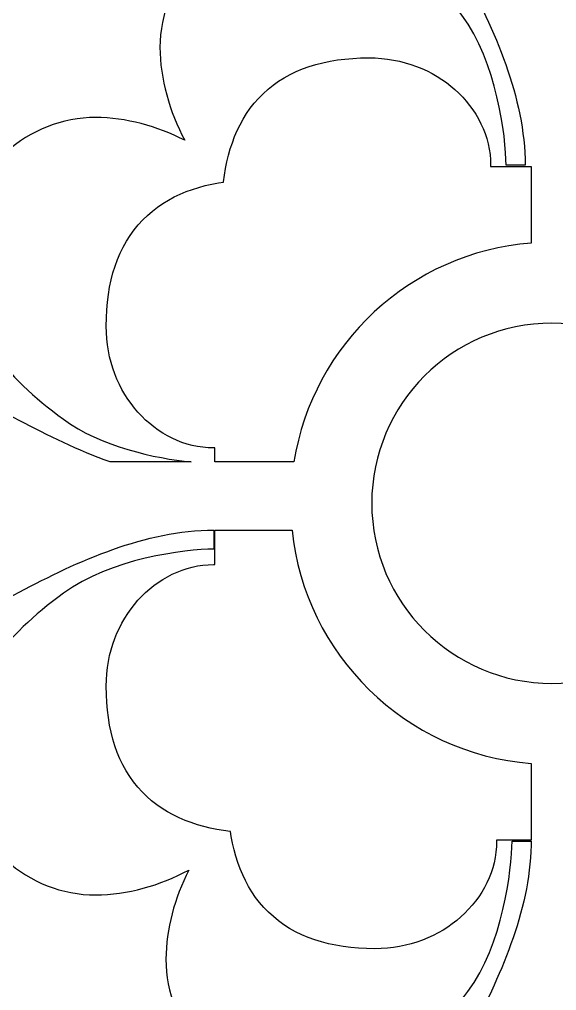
# Model space of a CAD drawing. Header units: centimetres. Extents: x 21.2 to 27, y -9 to 9.
# Drawn here: x 24.761 to 25.417, y 5.603 to 6.79 of the extents above; entities that cross this region are included whole.
import ezdxf

# ---------------------------------------------------------------- set-up
doc = ezdxf.new("R2010")
doc.units = ezdxf.units.CM
doc.header["$MEASUREMENT"] = 0
doc.layers.add('layer 1', color=7, linetype='Continuous')

msp = doc.modelspace()

# ---------------------------------------------------------------- linework, layer by layer
at = {"layer": 'layer 1', "color": 250}
for points, knots in [([(21.19047, -9.00019), (21.19047, -9.00019), (21.19047, -7.7491), (21.19047, -7.7491), (21.19047, -7.7491), (21.19047, -7.7491), (21.19047, -7.63661), (21.19047, -7.63661), (21.19047, -7.63661), (21.19047, -7.63661), (21.19047, -7.23319), (21.19047, -7.23319), (21.19047, -7.23319), (21.19047, -7.23319), (21.19047, -7.03897), (21.19047, -7.03897), (21.19047, -7.03897), (21.19047, -7.03897), (21.19047, -5.26695), (21.19047, -5.26695), (21.19047, -5.26695), (21.19047, -5.26695), (21.19047, -5.15446), (21.19047, -5.15446), (21.19047, -5.15446), (21.19047, -5.15446), (21.19047, -4.75104), (21.19047, -4.75104), (21.19047, -4.75104), (21.19047, -4.75104), (21.19047, -4.55682), (21.19047, -4.55682), (21.19047, -4.55682), (21.19047, -4.55682), (21.19047, -2.7848), (21.19047, -2.7848), (21.19047, -2.7848), (21.19047, -2.7848), (21.19047, -2.67231), (21.19047, -2.67231), (21.19047, -2.67231), (21.19047, -2.67231), (21.19047, -2.26889), (21.19047, -2.26889), (21.19047, -2.26889), (21.19047, -2.26889), (21.19047, -2.07467), (21.19047, -2.07467), (21.19047, -2.07467), (21.19047, -2.07467), (21.19047, -0.30265), (21.19047, -0.30265), (21.19047, -0.30265), (21.19047, -0.30265), (21.19047, -0.19016), (21.19047, -0.19016), (21.19047, -0.19016), (21.19047, -0.19016), (21.19047, 0.21326), (21.19047, 0.21326), (21.19047, 0.21326), (21.19047, 0.21326), (21.19047, 0.40748), (21.19047, 0.40748), (21.19047, 0.40748), (21.19047, 0.40748), (21.19047, 2.1795), (21.19047, 2.1795), (21.19047, 2.1795), (21.19047, 2.1795), (21.19047, 2.29199), (21.19047, 2.29199), (21.19047, 2.29199), (21.19047, 2.29199), (21.19047, 2.69541), (21.19047, 2.69541), (21.19047, 2.69541), (21.19047, 2.69541), (21.19047, 2.88963), (21.19047, 2.88963), (21.19047, 2.88963), (21.19047, 2.88963), (21.19047, 4.66165), (21.19047, 4.66165), (21.19047, 4.66165), (21.19047, 4.66165), (21.19047, 4.77414), (21.19047, 4.77414), (21.19047, 4.77414), (21.19047, 4.77414), (21.19047, 5.17756), (21.19047, 5.17756), (21.19047, 5.17756), (21.19047, 5.17756), (21.19047, 5.37178), (21.19047, 5.37178), (21.19047, 5.37178), (21.19047, 5.37178), (21.19047, 7.1438), (21.19047, 7.1438), (21.19047, 7.1438), (21.19047, 7.1438), (21.19047, 7.25629), (21.19047, 7.25629), (21.19047, 7.25629), (21.19047, 7.25629), (21.19047, 7.65971), (21.19047, 7.65971), (21.19047, 7.65971), (21.19047, 7.65971), (21.19047, 7.85393), (21.19047, 7.85393), (21.19047, 7.85393), (21.19047, 7.85393), (21.19047, 9.00077), (21.19047, 9.00077), (21.19047, 9.00077), (21.19047, 9.00077), (22.06369, 9.00077), (22.06369, 9.00077), (22.06369, 9.00077), (22.06369, 9.00077), (22.26069, 9.00077), (22.26069, 9.00077), (22.26069, 9.00077), (22.26069, 9.00077), (22.75317, 9.00077), (22.75317, 9.00077), (22.75317, 9.00077), (22.75317, 9.00077), (22.83643, 9.00077), (22.83643, 9.00077), (22.83643, 9.00077), (22.83643, 9.00077), (23.30109, 9.00077), (23.30109, 9.00077), (23.30109, 9.00077), (23.30109, 9.00077), (23.4937, 9.00077), (23.4937, 9.00077), (23.4937, 9.00077), (23.4937, 9.00077), (24.69645, 9.00077), (24.69645, 9.00077), (24.69645, 9.00077), (24.69645, 9.00077), (24.89344, 9.00077), (24.89344, 9.00077), (24.89344, 9.00077), (24.89344, 9.00077), (25.38592, 9.00077), (25.38592, 9.00077), (25.38592, 9.00077), (25.38592, 9.00077), (25.46919, 9.00077), (25.46919, 9.00077), (25.46919, 9.00077), (25.46919, 9.00077), (25.93384, 9.00077), (25.93384, 9.00077), (25.93384, 9.00077), (25.93384, 9.00077), (26.12645, 9.00077), (26.12645, 9.00077), (26.12645, 9.00077), (26.12645, 9.00077), (26.99977, 9.00077), (26.99977, 9.00077), (26.99977, 9.00077), (26.99977, 9.00077), (26.99977, 7.78696), (26.99977, 7.78696), (26.99977, 7.78696), (26.99977, 7.78696), (26.99977, 7.67444), (26.99977, 7.67444), (26.99977, 7.67444), (26.99977, 7.67444), (26.99977, 7.27121), (26.99977, 7.27121), (26.99977, 7.27121), (26.99977, 7.27121), (26.99977, 7.0909), (26.99977, 7.0909), (26.99977, 7.0909), (26.99977, 7.0909), (26.99977, 5.25821), (26.99977, 5.25821), (26.99977, 5.25821), (26.99977, 5.25821), (26.99977, 5.1457), (26.99977, 5.1457), (26.99977, 5.1457), (26.99977, 5.1457), (26.99977, 4.74247), (26.99977, 4.74247), (26.99977, 4.74247), (26.99977, 4.74247), (26.99977, 4.56216), (26.99977, 4.56216), (26.99977, 4.56216), (26.99977, 4.56216), (26.99977, 2.79003), (26.99977, 2.79003), (26.99977, 2.79003), (26.99977, 2.79003), (26.99977, 2.67751), (26.99977, 2.67751), (26.99977, 2.67751), (26.99977, 2.67751), (26.99977, 2.27429), (26.99977, 2.27429), (26.99977, 2.27429), (26.99977, 2.27429), (26.99977, 2.09398), (26.99977, 2.09398), (26.99977, 2.09398), (26.99977, 2.09398), (26.99977, 0.32184), (26.99977, 0.32184), (26.99977, 0.32184), (26.99977, 0.32184), (26.99977, 0.20933), (26.99977, 0.20933), (26.99977, 0.20933), (26.99977, 0.20933), (26.99977, -0.1939), (26.99977, -0.1939), (26.99977, -0.1939), (26.99977, -0.1939), (26.99977, -0.37421), (26.99977, -0.37421), (26.99977, -0.37421), (26.99977, -0.37421), (26.99977, -2.14634), (26.99977, -2.14634), (26.99977, -2.14634), (26.99977, -2.14634), (26.99977, -2.25886), (26.99977, -2.25886), (26.99977, -2.25886), (26.99977, -2.25886), (26.99977, -2.66208), (26.99977, -2.66208), (26.99977, -2.66208), (26.99977, -2.66208), (26.99977, -2.84239), (26.99977, -2.84239), (26.99977, -2.84239), (26.99977, -2.84239), (26.99977, -4.61452), (26.99977, -4.61452), (26.99977, -4.61452), (26.99977, -4.61452), (26.99977, -4.72704), (26.99977, -4.72704), (26.99977, -4.72704), (26.99977, -4.72704), (26.99977, -5.13027), (26.99977, -5.13027), (26.99977, -5.13027), (26.99977, -5.13027), (26.99977, -5.31058), (26.99977, -5.31058), (26.99977, -5.31058), (26.99977, -5.31058), (26.99977, -7.08271), (26.99977, -7.08271), (26.99977, -7.08271), (26.99977, -7.08271), (26.99977, -7.19522), (26.99977, -7.19522), (26.99977, -7.19522), (26.99977, -7.19522), (26.99977, -7.59845), (26.99977, -7.59845), (26.99977, -7.59845), (26.99977, -7.59845), (26.99977, -7.77876), (26.99977, -7.77876), (26.99977, -7.77876), (26.99977, -7.77876), (26.99977, -9.00019), (26.99977, -9.00019), (26.99977, -9.00019), (26.99977, -9.00019), (26.12655, -9.00019), (26.12655, -9.00019), (26.12655, -9.00019), (26.12655, -9.00019), (25.92852, -9.00019), (25.92852, -9.00019), (25.92852, -9.00019), (25.92852, -9.00019), (25.46919, -9.00019), (25.46919, -9.00019), (25.46919, -9.00019), (25.46919, -9.00019), (25.38592, -9.00019), (25.38592, -9.00019), (25.38592, -9.00019), (25.38592, -9.00019), (24.89003, -9.00019), (24.89003, -9.00019), (24.89003, -9.00019), (24.89003, -9.00019), (24.69651, -9.00019), (24.69651, -9.00019), (24.69651, -9.00019), (24.69651, -9.00019), (23.4938, -9.00019), (23.4938, -9.00019), (23.4938, -9.00019), (23.4938, -9.00019), (23.29577, -9.00019), (23.29577, -9.00019), (23.29577, -9.00019), (23.29577, -9.00019), (22.83643, -9.00019), (22.83643, -9.00019), (22.83643, -9.00019), (22.83643, -9.00019), (22.75317, -9.00019), (22.75317, -9.00019), (22.75317, -9.00019), (22.75317, -9.00019), (22.25728, -9.00019), (22.25728, -9.00019), (22.25728, -9.00019), (22.25728, -9.00019), (22.06376, -9.00019), (22.06376, -9.00019), (22.06376, -9.00019), (22.06376, -9.00019), (21.19047, -9.00019), (21.19047, -9.00019)], [0, 0, 0, 0, 0.0117647, 0.0117647, 0.0117647, 0.0117647, 0.0235294, 0.0235294, 0.0235294, 0.0235294, 0.0352941, 0.0352941, 0.0352941, 0.0352941, 0.0470588, 0.0470588, 0.0470588, 0.0470588, 0.0588235, 0.0588235, 0.0588235, 0.0588235, 0.0705882, 0.0705882, 0.0705882, 0.0705882, 0.0823529, 0.0823529, 0.0823529, 0.0823529, 0.0941176, 0.0941176, 0.0941176, 0.0941176, 0.1058824, 0.1058824, 0.1058824, 0.1058824, 0.1176471, 0.1176471, 0.1176471, 0.1176471, 0.1294118, 0.1294118, 0.1294118, 0.1294118, 0.1411765, 0.1411765, 0.1411765, 0.1411765, 0.1529412, 0.1529412, 0.1529412, 0.1529412, 0.1647059, 0.1647059, 0.1647059, 0.1647059, 0.1764706, 0.1764706, 0.1764706, 0.1764706, 0.1882353, 0.1882353, 0.1882353, 0.1882353, 0.2, 0.2, 0.2, 0.2, 0.2117647, 0.2117647, 0.2117647, 0.2117647, 0.2235294, 0.2235294, 0.2235294, 0.2235294, 0.2352941, 0.2352941, 0.2352941, 0.2352941, 0.2470588, 0.2470588, 0.2470588, 0.2470588, 0.2588235, 0.2588235, 0.2588235, 0.2588235, 0.2705882, 0.2705882, 0.2705882, 0.2705882, 0.2823529, 0.2823529, 0.2823529, 0.2823529, 0.2941176, 0.2941176, 0.2941176, 0.2941176, 0.3058824, 0.3058824, 0.3058824, 0.3058824, 0.3176471, 0.3176471, 0.3176471, 0.3176471, 0.3294118, 0.3294118, 0.3294118, 0.3294118, 0.3411765, 0.3411765, 0.3411765, 0.3411765, 0.3529412, 0.3529412, 0.3529412, 0.3529412, 0.3647059, 0.3647059, 0.3647059, 0.3647059, 0.3764706, 0.3764706, 0.3764706, 0.3764706, 0.3882353, 0.3882353, 0.3882353, 0.3882353, 0.4, 0.4, 0.4, 0.4, 0.4117647, 0.4117647, 0.4117647, 0.4117647, 0.4235294, 0.4235294, 0.4235294, 0.4235294, 0.4352941, 0.4352941, 0.4352941, 0.4352941, 0.4470588, 0.4470588, 0.4470588, 0.4470588, 0.4588235, 0.4588235, 0.4588235, 0.4588235, 0.4705882, 0.4705882, 0.4705882, 0.4705882, 0.4823529, 0.4823529, 0.4823529, 0.4823529, 0.4941176, 0.4941176, 0.4941176, 0.4941176, 0.5058824, 0.5058824, 0.5058824, 0.5058824, 0.5176471, 0.5176471, 0.5176471, 0.5176471, 0.5294118, 0.5294118, 0.5294118, 0.5294118, 0.5411765, 0.5411765, 0.5411765, 0.5411765, 0.5529412, 0.5529412, 0.5529412, 0.5529412, 0.5647059, 0.5647059, 0.5647059, 0.5647059, 0.5764706, 0.5764706, 0.5764706, 0.5764706, 0.5882353, 0.5882353, 0.5882353, 0.5882353, 0.6, 0.6, 0.6, 0.6, 0.6117647, 0.6117647, 0.6117647, 0.6117647, 0.6235294, 0.6235294, 0.6235294, 0.6235294, 0.6352941, 0.6352941, 0.6352941, 0.6352941, 0.6470588, 0.6470588, 0.6470588, 0.6470588, 0.6588235, 0.6588235, 0.6588235, 0.6588235, 0.6705882, 0.6705882, 0.6705882, 0.6705882, 0.6823529, 0.6823529, 0.6823529, 0.6823529, 0.6941176, 0.6941176, 0.6941176, 0.6941176, 0.7058824, 0.7058824, 0.7058824, 0.7058824, 0.7176471, 0.7176471, 0.7176471, 0.7176471, 0.7294118, 0.7294118, 0.7294118, 0.7294118, 0.7411765, 0.7411765, 0.7411765, 0.7411765, 0.7529412, 0.7529412, 0.7529412, 0.7529412, 0.7647059, 0.7647059, 0.7647059, 0.7647059, 0.7764706, 0.7764706, 0.7764706, 0.7764706, 0.7882353, 0.7882353, 0.7882353, 0.7882353, 0.8, 0.8, 0.8, 0.8, 0.8117647, 0.8117647, 0.8117647, 0.8117647, 0.8235294, 0.8235294, 0.8235294, 0.8235294, 0.8352941, 0.8352941, 0.8352941, 0.8352941, 0.8470588, 0.8470588, 0.8470588, 0.8470588, 0.8588235, 0.8588235, 0.8588235, 0.8588235, 0.8705882, 0.8705882, 0.8705882, 0.8705882, 0.8823529, 0.8823529, 0.8823529, 0.8823529, 0.8941176, 0.8941176, 0.8941176, 0.8941176, 0.9058824, 0.9058824, 0.9058824, 0.9058824, 0.9176471, 0.9176471, 0.9176471, 0.9176471, 0.9294118, 0.9294118, 0.9294118, 0.9294118, 0.9411765, 0.9411765, 0.9411765, 0.9411765, 0.9529412, 0.9529412, 0.9529412, 0.9529412, 0.9647059, 0.9647059, 0.9647059, 0.9647059, 0.9764706, 0.9764706, 0.9764706, 0.9764706, 1, 1, 1, 1]), ([(24.16549, 6.28225), (24.16549, 6.28225), (24.37426, 6.22124), (24.37426, 6.22124), (24.37426, 6.22124), (24.42179, 6.24357), (24.46969, 6.26869), (24.50543, 6.2881), (24.50543, 6.2881), (24.5579, 6.31728), (24.60601, 6.33768), (24.64976, 6.33768), (24.64976, 6.33768), (24.68622, 6.33768), (24.72705, 6.31728), (24.76058, 6.29976), (24.76058, 6.29976), (24.79526, 6.28135), (24.83268, 6.26295), (24.87152, 6.24889), (24.87152, 6.24889), (24.87152, 6.24889), (24.97046, 6.24889), (24.97046, 6.24889), (24.97046, 6.24889), (24.92718, 6.25331), (24.85976, 6.26758), (24.81453, 6.30123), (24.81453, 6.30123), (24.74162, 6.35517), (24.69643, 6.40473), (24.69643, 6.52432), (24.69643, 6.52432), (24.69643, 6.60597), (24.77223, 6.67012), (24.8539, 6.67012), (24.8539, 6.67012), (24.89085, 6.67012), (24.929, 6.65936), (24.96279, 6.64232), (24.96279, 6.64232), (24.94432, 6.67728), (24.93252, 6.7173), (24.93252, 6.75602), (24.93252, 6.75602), (24.93252, 6.83769), (24.99666, 6.91349), (25.07832, 6.91349), (25.07832, 6.91349), (25.1979, 6.91349), (25.24746, 6.8683), (25.3014, 6.79539), (25.3014, 6.79539), (25.34369, 6.73854), (25.35536, 6.64667), (25.35536, 6.61167), (25.35536, 6.61167), (25.35536, 6.61167), (25.37869, 6.61167), (25.37869, 6.61167), (25.37869, 6.61167), (25.37869, 6.6948), (25.34078, 6.77789), (25.30286, 6.84934), (25.30286, 6.84934), (25.28536, 6.88287), (25.26496, 6.9237), (25.26496, 6.96016), (25.26496, 6.96016), (25.26496, 7.00391), (25.28536, 7.05202), (25.31454, 7.10449), (25.31454, 7.10449), (25.33187, 7.13644), (25.35379, 7.17811), (25.37419, 7.22055), (25.37419, 7.22055), (25.37419, 7.22055), (25.30462, 7.45861), (25.30462, 7.45861), (25.30462, 7.45861), (25.30462, 7.45861), (25.00916, 7.3687), (25.00916, 7.3687), (25.00916, 7.3687), (25.00916, 7.3687), (24.8017, 7.43183), (24.8017, 7.43183), (24.8017, 7.43183), (24.77631, 7.283), (24.61477, 7.16686), (24.41582, 7.15896), (24.41582, 7.15896), (24.41351, 6.95903), (24.30199, 6.79367), (24.15582, 6.76038), (24.15582, 6.76038), (24.15582, 6.76038), (24.16549, 6.76038), (24.16549, 6.76038), (24.16549, 6.76038), (24.16549, 6.76038), (24.16549, 6.28225), (24.16549, 6.28225)], [0, 0, 0, 0, 0.037037, 0.037037, 0.037037, 0.037037, 0.0740741, 0.0740741, 0.0740741, 0.0740741, 0.1111111, 0.1111111, 0.1111111, 0.1111111, 0.1481481, 0.1481481, 0.1481481, 0.1481481, 0.1851852, 0.1851852, 0.1851852, 0.1851852, 0.2222222, 0.2222222, 0.2222222, 0.2222222, 0.2592593, 0.2592593, 0.2592593, 0.2592593, 0.2962963, 0.2962963, 0.2962963, 0.2962963, 0.3333333, 0.3333333, 0.3333333, 0.3333333, 0.3703704, 0.3703704, 0.3703704, 0.3703704, 0.4074074, 0.4074074, 0.4074074, 0.4074074, 0.4444444, 0.4444444, 0.4444444, 0.4444444, 0.4814815, 0.4814815, 0.4814815, 0.4814815, 0.5185185, 0.5185185, 0.5185185, 0.5185185, 0.5555556, 0.5555556, 0.5555556, 0.5555556, 0.5925926, 0.5925926, 0.5925926, 0.5925926, 0.6296296, 0.6296296, 0.6296296, 0.6296296, 0.6666667, 0.6666667, 0.6666667, 0.6666667, 0.7037037, 0.7037037, 0.7037037, 0.7037037, 0.7407407, 0.7407407, 0.7407407, 0.7407407, 0.7777778, 0.7777778, 0.7777778, 0.7777778, 0.8148148, 0.8148148, 0.8148148, 0.8148148, 0.8518519, 0.8518519, 0.8518519, 0.8518519, 0.8888889, 0.8888889, 0.8888889, 0.8888889, 0.9259259, 0.9259259, 0.9259259, 0.9259259, 1, 1, 1, 1]), ([(24.99952, 6.24889), (24.99952, 6.24889), (25.09625, 6.24889), (25.09625, 6.24889), (25.09625, 6.24889), (25.11914, 6.39295), (25.23843, 6.50494), (25.38592, 6.51664), (25.38592, 6.51664), (25.38592, 6.51664), (25.38592, 6.6104), (25.38592, 6.6104), (25.38592, 6.6104), (25.38592, 6.6104), (25.33657, 6.6104), (25.33657, 6.6104), (25.33657, 6.6104), (25.33657, 6.6104), (25.33657, 6.61218), (25.33657, 6.61218), (25.33657, 6.61218), (25.33657, 6.61218), (25.33638, 6.61834), (25.33638, 6.61834), (25.33638, 6.61834), (25.33638, 6.61834), (25.33578, 6.62495), (25.33578, 6.62495), (25.33578, 6.62495), (25.33578, 6.62495), (25.33481, 6.63148), (25.33481, 6.63148), (25.33481, 6.63148), (25.33481, 6.63148), (25.33346, 6.63793), (25.33346, 6.63793), (25.33346, 6.63793), (25.33346, 6.63793), (25.33176, 6.64427), (25.33176, 6.64427), (25.33176, 6.64427), (25.33176, 6.64427), (25.32971, 6.65049), (25.32971, 6.65049), (25.32971, 6.65049), (25.32971, 6.65049), (25.32734, 6.65658), (25.32734, 6.65658), (25.32734, 6.65658), (25.32734, 6.65658), (25.32465, 6.66254), (25.32465, 6.66254), (25.32465, 6.66254), (25.32465, 6.66254), (25.32164, 6.66836), (25.32164, 6.66836), (25.32164, 6.66836), (25.32164, 6.66836), (25.31834, 6.67401), (25.31834, 6.67401), (25.31834, 6.67401), (25.31834, 6.67401), (25.31477, 6.6795), (25.31477, 6.6795), (25.31477, 6.6795), (25.31477, 6.6795), (25.31091, 6.68482), (25.31091, 6.68482), (25.31091, 6.68482), (25.31091, 6.68482), (25.30678, 6.68997), (25.30678, 6.68997), (25.30678, 6.68997), (25.30678, 6.68997), (25.3024, 6.69492), (25.3024, 6.69492), (25.3024, 6.69492), (25.3024, 6.69492), (25.29776, 6.69969), (25.29776, 6.69969), (25.29776, 6.69969), (25.29776, 6.69969), (25.29287, 6.70426), (25.29287, 6.70426), (25.29287, 6.70426), (25.29287, 6.70426), (25.28775, 6.70862), (25.28775, 6.70862), (25.28775, 6.70862), (25.28775, 6.70862), (25.28241, 6.71277), (25.28241, 6.71277), (25.28241, 6.71277), (25.28241, 6.71277), (25.27684, 6.71668), (25.27684, 6.71668), (25.27684, 6.71668), (25.27684, 6.71668), (25.27106, 6.72037), (25.27106, 6.72037), (25.27106, 6.72037), (25.27106, 6.72037), (25.26507, 6.72381), (25.26507, 6.72381), (25.26507, 6.72381), (25.26507, 6.72381), (25.25888, 6.727), (25.25888, 6.727), (25.25888, 6.727), (25.25888, 6.727), (25.2525, 6.72994), (25.2525, 6.72994), (25.2525, 6.72994), (25.2525, 6.72994), (25.24593, 6.7326), (25.24593, 6.7326), (25.24593, 6.7326), (25.24593, 6.7326), (25.23917, 6.73499), (25.23917, 6.73499), (25.23917, 6.73499), (25.23917, 6.73499), (25.23225, 6.73708), (25.23225, 6.73708), (25.23225, 6.73708), (25.23225, 6.73708), (25.22518, 6.73888), (25.22518, 6.73888), (25.22518, 6.73888), (25.22518, 6.73888), (25.21795, 6.74037), (25.21795, 6.74037), (25.21795, 6.74037), (25.21795, 6.74037), (25.21057, 6.74155), (25.21057, 6.74155), (25.21057, 6.74155), (25.21057, 6.74155), (25.20306, 6.74239), (25.20306, 6.74239), (25.20306, 6.74239), (25.20306, 6.74239), (25.19543, 6.74291), (25.19543, 6.74291), (25.19543, 6.74291), (25.19543, 6.74291), (25.1878, 6.74308), (25.1878, 6.74308), (25.1878, 6.74308), (25.1878, 6.74308), (25.17771, 6.74292), (25.17771, 6.74292), (25.17771, 6.74292), (25.17771, 6.74292), (25.168, 6.74244), (25.168, 6.74244), (25.168, 6.74244), (25.168, 6.74244), (25.15854, 6.74162), (25.15854, 6.74162), (25.15854, 6.74162), (25.15854, 6.74162), (25.14931, 6.74048), (25.14931, 6.74048), (25.14931, 6.74048), (25.14931, 6.74048), (25.14033, 6.739), (25.14033, 6.739), (25.14033, 6.739), (25.14033, 6.739), (25.13158, 6.73717), (25.13158, 6.73717), (25.13158, 6.73717), (25.13158, 6.73717), (25.12308, 6.73499), (25.12308, 6.73499), (25.12308, 6.73499), (25.12308, 6.73499), (25.11481, 6.73246), (25.11481, 6.73246), (25.11481, 6.73246), (25.11481, 6.73246), (25.1068, 6.72957), (25.1068, 6.72957), (25.1068, 6.72957), (25.1068, 6.72957), (25.09904, 6.72631), (25.09904, 6.72631), (25.09904, 6.72631), (25.09904, 6.72631), (25.09155, 6.72269), (25.09155, 6.72269), (25.09155, 6.72269), (25.09155, 6.72269), (25.08434, 6.71871), (25.08434, 6.71871), (25.08434, 6.71871), (25.08434, 6.71871), (25.07743, 6.71436), (25.07743, 6.71436), (25.07743, 6.71436), (25.07743, 6.71436), (25.07082, 6.70966), (25.07082, 6.70966), (25.07082, 6.70966), (25.07082, 6.70966), (25.06454, 6.70461), (25.06454, 6.70461), (25.06454, 6.70461), (25.06454, 6.70461), (25.05859, 6.69925), (25.05859, 6.69925), (25.05859, 6.69925), (25.05859, 6.69925), (25.05298, 6.69356), (25.05298, 6.69356), (25.05298, 6.69356), (25.05298, 6.69356), (25.04774, 6.68759), (25.04774, 6.68759), (25.04774, 6.68759), (25.04774, 6.68759), (25.04285, 6.68135), (25.04285, 6.68135), (25.04285, 6.68135), (25.04285, 6.68135), (25.03833, 6.67485), (25.03833, 6.67485), (25.03833, 6.67485), (25.03833, 6.67485), (25.03416, 6.66813), (25.03416, 6.66813), (25.03416, 6.66813), (25.03416, 6.66813), (25.03035, 6.6612), (25.03035, 6.6612), (25.03035, 6.6612), (25.03035, 6.6612), (25.02688, 6.65408), (25.02688, 6.65408), (25.02688, 6.65408), (25.02688, 6.65408), (25.02376, 6.64678), (25.02376, 6.64678), (25.02376, 6.64678), (25.02376, 6.64678), (25.02095, 6.63931), (25.02095, 6.63931), (25.02095, 6.63931), (25.02095, 6.63931), (25.01846, 6.63169), (25.01846, 6.63169), (25.01846, 6.63169), (25.01846, 6.63169), (25.01626, 6.62391), (25.01626, 6.62391), (25.01626, 6.62391), (25.01626, 6.62391), (25.01436, 6.616), (25.01436, 6.616), (25.01436, 6.616), (25.01436, 6.616), (25.01273, 6.60795), (25.01273, 6.60795), (25.01273, 6.60795), (25.01273, 6.60795), (25.01137, 6.59977), (25.01137, 6.59977), (25.01137, 6.59977), (25.01137, 6.59977), (25.01026, 6.59146), (25.01026, 6.59146), (25.01026, 6.59146), (25.01026, 6.59146), (25.01024, 6.59122), (25.01024, 6.59122), (25.01024, 6.59122), (25.01024, 6.59122), (25.00397, 6.59023), (25.00397, 6.59023), (25.00397, 6.59023), (25.00397, 6.59023), (24.99583, 6.58866), (24.99583, 6.58866), (24.99583, 6.58866), (24.99583, 6.58866), (24.98781, 6.5868), (24.98781, 6.5868), (24.98781, 6.5868), (24.98781, 6.5868), (24.97994, 6.58466), (24.97994, 6.58466), (24.97994, 6.58466), (24.97994, 6.58466), (24.97223, 6.58221), (24.97223, 6.58221), (24.97223, 6.58221), (24.97223, 6.58221), (24.96466, 6.57945), (24.96466, 6.57945), (24.96466, 6.57945), (24.96466, 6.57945), (24.95726, 6.57636), (24.95726, 6.57636), (24.95726, 6.57636), (24.95726, 6.57636), (24.95004, 6.57294), (24.95004, 6.57294), (24.95004, 6.57294), (24.95004, 6.57294), (24.94301, 6.56916), (24.94301, 6.56916), (24.94301, 6.56916), (24.94301, 6.56916), (24.9362, 6.56502), (24.9362, 6.56502), (24.9362, 6.56502), (24.9362, 6.56502), (24.92961, 6.56052), (24.92961, 6.56052), (24.92961, 6.56052), (24.92961, 6.56052), (24.92327, 6.55565), (24.92327, 6.55565), (24.92327, 6.55565), (24.92327, 6.55565), (24.9172, 6.55042), (24.9172, 6.55042), (24.9172, 6.55042), (24.9172, 6.55042), (24.91143, 6.54482), (24.91143, 6.54482), (24.91143, 6.54482), (24.91143, 6.54482), (24.90597, 6.53887), (24.90597, 6.53887), (24.90597, 6.53887), (24.90597, 6.53887), (24.90085, 6.53257), (24.90085, 6.53257), (24.90085, 6.53257), (24.90085, 6.53257), (24.89606, 6.52595), (24.89606, 6.52595), (24.89606, 6.52595), (24.89606, 6.52595), (24.89164, 6.519), (24.89164, 6.519), (24.89164, 6.519), (24.89164, 6.519), (24.88758, 6.51176), (24.88758, 6.51176), (24.88758, 6.51176), (24.88758, 6.51176), (24.8839, 6.50423), (24.8839, 6.50423), (24.8839, 6.50423), (24.8839, 6.50423), (24.88058, 6.49643), (24.88058, 6.49643), (24.88058, 6.49643), (24.88058, 6.49643), (24.87764, 6.48837), (24.87764, 6.48837), (24.87764, 6.48837), (24.87764, 6.48837), (24.87506, 6.48005), (24.87506, 6.48005), (24.87506, 6.48005), (24.87506, 6.48005), (24.87285, 6.47149), (24.87285, 6.47149), (24.87285, 6.47149), (24.87285, 6.47149), (24.87099, 6.46268), (24.87099, 6.46268), (24.87099, 6.46268), (24.87099, 6.46268), (24.86948, 6.45363), (24.86948, 6.45363), (24.86948, 6.45363), (24.86948, 6.45363), (24.86832, 6.44434), (24.86832, 6.44434), (24.86832, 6.44434), (24.86832, 6.44434), (24.86749, 6.43479), (24.86749, 6.43479), (24.86749, 6.43479), (24.86749, 6.43479), (24.867, 6.425), (24.867, 6.425), (24.867, 6.425), (24.867, 6.425), (24.86684, 6.41484), (24.86684, 6.41484), (24.86684, 6.41484), (24.86684, 6.41484), (24.86701, 6.4072), (24.86701, 6.4072), (24.86701, 6.4072), (24.86701, 6.4072), (24.86752, 6.39957), (24.86752, 6.39957), (24.86752, 6.39957), (24.86752, 6.39957), (24.86837, 6.39206), (24.86837, 6.39206), (24.86837, 6.39206), (24.86837, 6.39206), (24.86954, 6.38469), (24.86954, 6.38469), (24.86954, 6.38469), (24.86954, 6.38469), (24.87103, 6.37746), (24.87103, 6.37746), (24.87103, 6.37746), (24.87103, 6.37746), (24.87283, 6.37037), (24.87283, 6.37037), (24.87283, 6.37037), (24.87283, 6.37037), (24.87493, 6.36345), (24.87493, 6.36345), (24.87493, 6.36345), (24.87493, 6.36345), (24.87731, 6.3567), (24.87731, 6.3567), (24.87731, 6.3567), (24.87731, 6.3567), (24.87997, 6.35014), (24.87997, 6.35014), (24.87997, 6.35014), (24.87997, 6.35014), (24.88291, 6.34375), (24.88291, 6.34375), (24.88291, 6.34375), (24.88291, 6.34375), (24.8861, 6.33756), (24.8861, 6.33756), (24.8861, 6.33756), (24.8861, 6.33756), (24.88954, 6.33157), (24.88954, 6.33157), (24.88954, 6.33157), (24.88954, 6.33157), (24.89323, 6.32578), (24.89323, 6.32578), (24.89323, 6.32578), (24.89323, 6.32578), (24.89715, 6.32021), (24.89715, 6.32021), (24.89715, 6.32021), (24.89715, 6.32021), (24.9013, 6.31486), (24.9013, 6.31486), (24.9013, 6.31486), (24.9013, 6.31486), (24.90565, 6.30975), (24.90565, 6.30975), (24.90565, 6.30975), (24.90565, 6.30975), (24.91021, 6.30487), (24.91021, 6.30487), (24.91021, 6.30487), (24.91021, 6.30487), (24.91498, 6.30023), (24.91498, 6.30023), (24.91498, 6.30023), (24.91498, 6.30023), (24.91995, 6.29584), (24.91995, 6.29584), (24.91995, 6.29584), (24.91995, 6.29584), (24.92509, 6.29172), (24.92509, 6.29172), (24.92509, 6.29172), (24.92509, 6.29172), (24.93041, 6.28785), (24.93041, 6.28785), (24.93041, 6.28785), (24.93041, 6.28785), (24.93591, 6.28427), (24.93591, 6.28427), (24.93591, 6.28427), (24.93591, 6.28427), (24.94157, 6.28097), (24.94157, 6.28097), (24.94157, 6.28097), (24.94157, 6.28097), (24.94738, 6.27797), (24.94738, 6.27797), (24.94738, 6.27797), (24.94738, 6.27797), (24.95333, 6.27528), (24.95333, 6.27528), (24.95333, 6.27528), (24.95333, 6.27528), (24.95942, 6.2729), (24.95942, 6.2729), (24.95942, 6.2729), (24.95942, 6.2729), (24.96565, 6.27086), (24.96565, 6.27086), (24.96565, 6.27086), (24.96565, 6.27086), (24.97199, 6.26915), (24.97199, 6.26915), (24.97199, 6.26915), (24.97199, 6.26915), (24.97843, 6.26781), (24.97843, 6.26781), (24.97843, 6.26781), (24.97843, 6.26781), (24.98498, 6.26683), (24.98498, 6.26683), (24.98498, 6.26683), (24.98498, 6.26683), (24.99158, 6.26623), (24.99158, 6.26623), (24.99158, 6.26623), (24.99158, 6.26623), (24.99774, 6.26605), (24.99774, 6.26605), (24.99774, 6.26605), (24.99774, 6.26605), (24.99952, 6.26605), (24.99952, 6.26605), (24.99952, 6.26605), (24.99952, 6.26605), (24.99952, 6.24889), (24.99952, 6.24889)], [0, 0, 0, 0, 0.0074627, 0.0074627, 0.0074627, 0.0074627, 0.0149254, 0.0149254, 0.0149254, 0.0149254, 0.0223881, 0.0223881, 0.0223881, 0.0223881, 0.0298507, 0.0298507, 0.0298507, 0.0298507, 0.0373134, 0.0373134, 0.0373134, 0.0373134, 0.0447761, 0.0447761, 0.0447761, 0.0447761, 0.0522388, 0.0522388, 0.0522388, 0.0522388, 0.0597015, 0.0597015, 0.0597015, 0.0597015, 0.0671642, 0.0671642, 0.0671642, 0.0671642, 0.0746269, 0.0746269, 0.0746269, 0.0746269, 0.0820896, 0.0820896, 0.0820896, 0.0820896, 0.0895522, 0.0895522, 0.0895522, 0.0895522, 0.0970149, 0.0970149, 0.0970149, 0.0970149, 0.1044776, 0.1044776, 0.1044776, 0.1044776, 0.1119403, 0.1119403, 0.1119403, 0.1119403, 0.119403, 0.119403, 0.119403, 0.119403, 0.1268657, 0.1268657, 0.1268657, 0.1268657, 0.1343284, 0.1343284, 0.1343284, 0.1343284, 0.141791, 0.141791, 0.141791, 0.141791, 0.1492537, 0.1492537, 0.1492537, 0.1492537, 0.1567164, 0.1567164, 0.1567164, 0.1567164, 0.1641791, 0.1641791, 0.1641791, 0.1641791, 0.1716418, 0.1716418, 0.1716418, 0.1716418, 0.1791045, 0.1791045, 0.1791045, 0.1791045, 0.1865672, 0.1865672, 0.1865672, 0.1865672, 0.1940299, 0.1940299, 0.1940299, 0.1940299, 0.2014925, 0.2014925, 0.2014925, 0.2014925, 0.2089552, 0.2089552, 0.2089552, 0.2089552, 0.2164179, 0.2164179, 0.2164179, 0.2164179, 0.2238806, 0.2238806, 0.2238806, 0.2238806, 0.2313433, 0.2313433, 0.2313433, 0.2313433, 0.238806, 0.238806, 0.238806, 0.238806, 0.2462687, 0.2462687, 0.2462687, 0.2462687, 0.2537313, 0.2537313, 0.2537313, 0.2537313, 0.261194, 0.261194, 0.261194, 0.261194, 0.2686567, 0.2686567, 0.2686567, 0.2686567, 0.2761194, 0.2761194, 0.2761194, 0.2761194, 0.2835821, 0.2835821, 0.2835821, 0.2835821, 0.2910448, 0.2910448, 0.2910448, 0.2910448, 0.2985075, 0.2985075, 0.2985075, 0.2985075, 0.3059701, 0.3059701, 0.3059701, 0.3059701, 0.3134328, 0.3134328, 0.3134328, 0.3134328, 0.3208955, 0.3208955, 0.3208955, 0.3208955, 0.3283582, 0.3283582, 0.3283582, 0.3283582, 0.3358209, 0.3358209, 0.3358209, 0.3358209, 0.3432836, 0.3432836, 0.3432836, 0.3432836, 0.3507463, 0.3507463, 0.3507463, 0.3507463, 0.358209, 0.358209, 0.358209, 0.358209, 0.3656716, 0.3656716, 0.3656716, 0.3656716, 0.3731343, 0.3731343, 0.3731343, 0.3731343, 0.380597, 0.380597, 0.380597, 0.380597, 0.3880597, 0.3880597, 0.3880597, 0.3880597, 0.3955224, 0.3955224, 0.3955224, 0.3955224, 0.4029851, 0.4029851, 0.4029851, 0.4029851, 0.4104478, 0.4104478, 0.4104478, 0.4104478, 0.4179104, 0.4179104, 0.4179104, 0.4179104, 0.4253731, 0.4253731, 0.4253731, 0.4253731, 0.4328358, 0.4328358, 0.4328358, 0.4328358, 0.4402985, 0.4402985, 0.4402985, 0.4402985, 0.4477612, 0.4477612, 0.4477612, 0.4477612, 0.4552239, 0.4552239, 0.4552239, 0.4552239, 0.4626866, 0.4626866, 0.4626866, 0.4626866, 0.4701493, 0.4701493, 0.4701493, 0.4701493, 0.4776119, 0.4776119, 0.4776119, 0.4776119, 0.4850746, 0.4850746, 0.4850746, 0.4850746, 0.4925373, 0.4925373, 0.4925373, 0.4925373, 0.5, 0.5, 0.5, 0.5, 0.5074627, 0.5074627, 0.5074627, 0.5074627, 0.5149254, 0.5149254, 0.5149254, 0.5149254, 0.5223881, 0.5223881, 0.5223881, 0.5223881, 0.5298507, 0.5298507, 0.5298507, 0.5298507, 0.5373134, 0.5373134, 0.5373134, 0.5373134, 0.5447761, 0.5447761, 0.5447761, 0.5447761, 0.5522388, 0.5522388, 0.5522388, 0.5522388, 0.5597015, 0.5597015, 0.5597015, 0.5597015, 0.5671642, 0.5671642, 0.5671642, 0.5671642, 0.5746269, 0.5746269, 0.5746269, 0.5746269, 0.5820896, 0.5820896, 0.5820896, 0.5820896, 0.5895522, 0.5895522, 0.5895522, 0.5895522, 0.5970149, 0.5970149, 0.5970149, 0.5970149, 0.6044776, 0.6044776, 0.6044776, 0.6044776, 0.6119403, 0.6119403, 0.6119403, 0.6119403, 0.619403, 0.619403, 0.619403, 0.619403, 0.6268657, 0.6268657, 0.6268657, 0.6268657, 0.6343284, 0.6343284, 0.6343284, 0.6343284, 0.641791, 0.641791, 0.641791, 0.641791, 0.6492537, 0.6492537, 0.6492537, 0.6492537, 0.6567164, 0.6567164, 0.6567164, 0.6567164, 0.6641791, 0.6641791, 0.6641791, 0.6641791, 0.6716418, 0.6716418, 0.6716418, 0.6716418, 0.6791045, 0.6791045, 0.6791045, 0.6791045, 0.6865672, 0.6865672, 0.6865672, 0.6865672, 0.6940299, 0.6940299, 0.6940299, 0.6940299, 0.7014925, 0.7014925, 0.7014925, 0.7014925, 0.7089552, 0.7089552, 0.7089552, 0.7089552, 0.7164179, 0.7164179, 0.7164179, 0.7164179, 0.7238806, 0.7238806, 0.7238806, 0.7238806, 0.7313433, 0.7313433, 0.7313433, 0.7313433, 0.738806, 0.738806, 0.738806, 0.738806, 0.7462687, 0.7462687, 0.7462687, 0.7462687, 0.7537313, 0.7537313, 0.7537313, 0.7537313, 0.761194, 0.761194, 0.761194, 0.761194, 0.7686567, 0.7686567, 0.7686567, 0.7686567, 0.7761194, 0.7761194, 0.7761194, 0.7761194, 0.7835821, 0.7835821, 0.7835821, 0.7835821, 0.7910448, 0.7910448, 0.7910448, 0.7910448, 0.7985075, 0.7985075, 0.7985075, 0.7985075, 0.8059701, 0.8059701, 0.8059701, 0.8059701, 0.8134328, 0.8134328, 0.8134328, 0.8134328, 0.8208955, 0.8208955, 0.8208955, 0.8208955, 0.8283582, 0.8283582, 0.8283582, 0.8283582, 0.8358209, 0.8358209, 0.8358209, 0.8358209, 0.8432836, 0.8432836, 0.8432836, 0.8432836, 0.8507463, 0.8507463, 0.8507463, 0.8507463, 0.858209, 0.858209, 0.858209, 0.858209, 0.8656716, 0.8656716, 0.8656716, 0.8656716, 0.8731343, 0.8731343, 0.8731343, 0.8731343, 0.880597, 0.880597, 0.880597, 0.880597, 0.8880597, 0.8880597, 0.8880597, 0.8880597, 0.8955224, 0.8955224, 0.8955224, 0.8955224, 0.9029851, 0.9029851, 0.9029851, 0.9029851, 0.9104478, 0.9104478, 0.9104478, 0.9104478, 0.9179104, 0.9179104, 0.9179104, 0.9179104, 0.9253731, 0.9253731, 0.9253731, 0.9253731, 0.9328358, 0.9328358, 0.9328358, 0.9328358, 0.9402985, 0.9402985, 0.9402985, 0.9402985, 0.9477612, 0.9477612, 0.9477612, 0.9477612, 0.9552239, 0.9552239, 0.9552239, 0.9552239, 0.9626866, 0.9626866, 0.9626866, 0.9626866, 0.9701493, 0.9701493, 0.9701493, 0.9701493, 0.9776119, 0.9776119, 0.9776119, 0.9776119, 0.9850746, 0.9850746, 0.9850746, 0.9850746, 1, 1, 1, 1]), ([(25.19129, 6.19843), (25.19129, 6.32002), (25.2899, 6.41863), (25.41149, 6.41863), (25.41149, 6.41863), (25.53309, 6.41863), (25.6317, 6.32002), (25.6317, 6.19843), (25.6317, 6.19843), (25.6317, 6.07683), (25.53309, 5.97822), (25.41149, 5.97822), (25.41149, 5.97822), (25.2899, 5.97822), (25.19129, 6.07683), (25.19129, 6.19843)], [0, 0, 0, 0, 0.2, 0.2, 0.2, 0.2, 0.4, 0.4, 0.4, 0.4, 0.6, 0.6, 0.6, 0.6, 1, 1, 1, 1]), ([(24.36463, 6.17279), (24.36463, 6.17279), (24.16549, 6.1146), (24.16549, 6.1146), (24.16549, 6.1146), (24.16549, 6.1146), (24.16549, 5.6813), (24.16549, 5.6813), (24.16549, 5.6813), (24.29574, 5.63724), (24.39328, 5.48674), (24.4005, 5.30502), (24.4005, 5.30502), (24.61282, 5.30257), (24.78614, 5.17693), (24.8037, 5.01743), (24.8037, 5.01743), (24.8037, 5.01743), (25.00916, 5.07995), (25.00916, 5.07995), (25.00916, 5.07995), (25.00916, 5.07995), (25.30462, 4.99004), (25.30462, 4.99004), (25.30462, 4.99004), (25.30462, 4.99004), (25.36743, 5.20497), (25.36743, 5.20497), (25.36743, 5.20497), (25.35137, 5.23715), (25.33523, 5.26766), (25.32182, 5.29236), (25.32182, 5.29236), (25.29264, 5.34483), (25.27224, 5.39294), (25.27224, 5.43669), (25.27224, 5.43669), (25.27224, 5.47315), (25.29264, 5.51398), (25.31016, 5.54752), (25.31016, 5.54752), (25.34731, 5.6175), (25.38442, 5.69867), (25.38592, 5.7801), (25.38592, 5.7801), (25.38592, 5.7801), (25.38592, 5.78518), (25.38592, 5.78518), (25.38592, 5.78518), (25.38592, 5.78518), (25.36265, 5.78518), (25.36265, 5.78518), (25.36265, 5.78518), (25.36265, 5.75018), (25.35098, 5.65831), (25.30869, 5.60146), (25.30869, 5.60146), (25.25475, 5.52854), (25.20519, 5.48336), (25.0856, 5.48336), (25.0856, 5.48336), (25.00395, 5.48336), (24.9398, 5.55916), (24.9398, 5.64083), (24.9398, 5.64083), (24.9398, 5.67778), (24.95056, 5.71593), (24.9676, 5.74972), (24.9676, 5.74972), (24.93264, 5.73125), (24.89262, 5.71945), (24.8539, 5.71945), (24.8539, 5.71945), (24.77223, 5.71945), (24.69643, 5.78359), (24.69643, 5.86525), (24.69643, 5.86525), (24.69643, 5.98483), (24.74162, 6.03439), (24.81453, 6.08833), (24.81453, 6.08833), (24.87138, 6.13062), (24.96325, 6.14229), (24.99825, 6.14229), (24.99825, 6.14229), (24.99825, 6.14229), (24.99825, 6.16562), (24.99825, 6.16562), (24.99825, 6.16562), (24.91512, 6.16562), (24.83203, 6.12771), (24.76058, 6.08979), (24.76058, 6.08979), (24.72705, 6.07229), (24.68622, 6.05189), (24.64976, 6.05189), (24.64976, 6.05189), (24.60601, 6.05189), (24.5579, 6.07229), (24.50543, 6.10147), (24.50543, 6.10147), (24.46727, 6.12217), (24.41526, 6.14941), (24.36463, 6.17279)], [0, 0, 0, 0, 0.037037, 0.037037, 0.037037, 0.037037, 0.0740741, 0.0740741, 0.0740741, 0.0740741, 0.1111111, 0.1111111, 0.1111111, 0.1111111, 0.1481481, 0.1481481, 0.1481481, 0.1481481, 0.1851852, 0.1851852, 0.1851852, 0.1851852, 0.2222222, 0.2222222, 0.2222222, 0.2222222, 0.2592593, 0.2592593, 0.2592593, 0.2592593, 0.2962963, 0.2962963, 0.2962963, 0.2962963, 0.3333333, 0.3333333, 0.3333333, 0.3333333, 0.3703704, 0.3703704, 0.3703704, 0.3703704, 0.4074074, 0.4074074, 0.4074074, 0.4074074, 0.4444444, 0.4444444, 0.4444444, 0.4444444, 0.4814815, 0.4814815, 0.4814815, 0.4814815, 0.5185185, 0.5185185, 0.5185185, 0.5185185, 0.5555556, 0.5555556, 0.5555556, 0.5555556, 0.5925926, 0.5925926, 0.5925926, 0.5925926, 0.6296296, 0.6296296, 0.6296296, 0.6296296, 0.6666667, 0.6666667, 0.6666667, 0.6666667, 0.7037037, 0.7037037, 0.7037037, 0.7037037, 0.7407407, 0.7407407, 0.7407407, 0.7407407, 0.7777778, 0.7777778, 0.7777778, 0.7777778, 0.8148148, 0.8148148, 0.8148148, 0.8148148, 0.8518519, 0.8518519, 0.8518519, 0.8518519, 0.8888889, 0.8888889, 0.8888889, 0.8888889, 0.9259259, 0.9259259, 0.9259259, 0.9259259, 1, 1, 1, 1]), ([(25.09394, 6.16563), (25.09394, 6.16563), (24.99952, 6.16563), (24.99952, 6.16563), (24.99952, 6.16563), (24.99952, 6.16563), (24.99952, 6.1235), (24.99952, 6.1235), (24.99952, 6.1235), (24.99952, 6.1235), (24.99774, 6.1235), (24.99774, 6.1235), (24.99774, 6.1235), (24.99774, 6.1235), (24.99158, 6.12331), (24.99158, 6.12331), (24.99158, 6.12331), (24.99158, 6.12331), (24.98497, 6.12271), (24.98497, 6.12271), (24.98497, 6.12271), (24.98497, 6.12271), (24.97843, 6.12174), (24.97843, 6.12174), (24.97843, 6.12174), (24.97843, 6.12174), (24.97199, 6.12039), (24.97199, 6.12039), (24.97199, 6.12039), (24.97199, 6.12039), (24.96565, 6.11869), (24.96565, 6.11869), (24.96565, 6.11869), (24.96565, 6.11869), (24.95943, 6.11664), (24.95943, 6.11664), (24.95943, 6.11664), (24.95943, 6.11664), (24.95334, 6.11427), (24.95334, 6.11427), (24.95334, 6.11427), (24.95334, 6.11427), (24.94738, 6.11158), (24.94738, 6.11158), (24.94738, 6.11158), (24.94738, 6.11158), (24.94156, 6.10857), (24.94156, 6.10857), (24.94156, 6.10857), (24.94156, 6.10857), (24.93591, 6.10528), (24.93591, 6.10528), (24.93591, 6.10528), (24.93591, 6.10528), (24.93042, 6.1017), (24.93042, 6.1017), (24.93042, 6.1017), (24.93042, 6.1017), (24.92509, 6.09784), (24.92509, 6.09784), (24.92509, 6.09784), (24.92509, 6.09784), (24.91995, 6.09371), (24.91995, 6.09371), (24.91995, 6.09371), (24.91995, 6.09371), (24.91499, 6.08932), (24.91499, 6.08932), (24.91499, 6.08932), (24.91499, 6.08932), (24.91022, 6.08468), (24.91022, 6.08468), (24.91022, 6.08468), (24.91022, 6.08468), (24.90565, 6.07981), (24.90565, 6.07981), (24.90565, 6.07981), (24.90565, 6.07981), (24.90129, 6.07469), (24.90129, 6.07469), (24.90129, 6.07469), (24.90129, 6.07469), (24.89715, 6.06935), (24.89715, 6.06935), (24.89715, 6.06935), (24.89715, 6.06935), (24.89323, 6.06378), (24.89323, 6.06378), (24.89323, 6.06378), (24.89323, 6.06378), (24.88955, 6.05799), (24.88955, 6.05799), (24.88955, 6.05799), (24.88955, 6.05799), (24.8861, 6.052), (24.8861, 6.052), (24.8861, 6.052), (24.8861, 6.052), (24.88291, 6.04581), (24.88291, 6.04581), (24.88291, 6.04581), (24.88291, 6.04581), (24.87998, 6.03942), (24.87998, 6.03942), (24.87998, 6.03942), (24.87998, 6.03942), (24.87732, 6.03286), (24.87732, 6.03286), (24.87732, 6.03286), (24.87732, 6.03286), (24.87493, 6.02611), (24.87493, 6.02611), (24.87493, 6.02611), (24.87493, 6.02611), (24.87283, 6.01919), (24.87283, 6.01919), (24.87283, 6.01919), (24.87283, 6.01919), (24.87103, 6.0121), (24.87103, 6.0121), (24.87103, 6.0121), (24.87103, 6.0121), (24.86954, 6.00487), (24.86954, 6.00487), (24.86954, 6.00487), (24.86954, 6.00487), (24.86837, 5.9975), (24.86837, 5.9975), (24.86837, 5.9975), (24.86837, 5.9975), (24.86752, 5.98999), (24.86752, 5.98999), (24.86752, 5.98999), (24.86752, 5.98999), (24.86701, 5.98236), (24.86701, 5.98236), (24.86701, 5.98236), (24.86701, 5.98236), (24.86684, 5.97472), (24.86684, 5.97472), (24.86684, 5.97472), (24.86684, 5.97472), (24.867, 5.96465), (24.867, 5.96465), (24.867, 5.96465), (24.867, 5.96465), (24.86748, 5.95494), (24.86748, 5.95494), (24.86748, 5.95494), (24.86748, 5.95494), (24.86829, 5.94547), (24.86829, 5.94547), (24.86829, 5.94547), (24.86829, 5.94547), (24.86944, 5.93625), (24.86944, 5.93625), (24.86944, 5.93625), (24.86944, 5.93625), (24.87092, 5.92726), (24.87092, 5.92726), (24.87092, 5.92726), (24.87092, 5.92726), (24.87275, 5.91851), (24.87275, 5.91851), (24.87275, 5.91851), (24.87275, 5.91851), (24.87492, 5.91001), (24.87492, 5.91001), (24.87492, 5.91001), (24.87492, 5.91001), (24.87745, 5.90175), (24.87745, 5.90175), (24.87745, 5.90175), (24.87745, 5.90175), (24.88034, 5.89373), (24.88034, 5.89373), (24.88034, 5.89373), (24.88034, 5.89373), (24.8836, 5.88597), (24.8836, 5.88597), (24.8836, 5.88597), (24.8836, 5.88597), (24.88722, 5.87848), (24.88722, 5.87848), (24.88722, 5.87848), (24.88722, 5.87848), (24.89121, 5.87127), (24.89121, 5.87127), (24.89121, 5.87127), (24.89121, 5.87127), (24.89555, 5.86436), (24.89555, 5.86436), (24.89555, 5.86436), (24.89555, 5.86436), (24.90026, 5.85775), (24.90026, 5.85775), (24.90026, 5.85775), (24.90026, 5.85775), (24.9053, 5.85146), (24.9053, 5.85146), (24.9053, 5.85146), (24.9053, 5.85146), (24.91067, 5.84552), (24.91067, 5.84552), (24.91067, 5.84552), (24.91067, 5.84552), (24.91635, 5.83992), (24.91635, 5.83992), (24.91635, 5.83992), (24.91635, 5.83992), (24.92232, 5.83467), (24.92232, 5.83467), (24.92232, 5.83467), (24.92232, 5.83467), (24.92857, 5.82979), (24.92857, 5.82979), (24.92857, 5.82979), (24.92857, 5.82979), (24.93506, 5.82526), (24.93506, 5.82526), (24.93506, 5.82526), (24.93506, 5.82526), (24.94178, 5.8211), (24.94178, 5.8211), (24.94178, 5.8211), (24.94178, 5.8211), (24.94871, 5.81729), (24.94871, 5.81729), (24.94871, 5.81729), (24.94871, 5.81729), (24.95583, 5.81382), (24.95583, 5.81382), (24.95583, 5.81382), (24.95583, 5.81382), (24.96314, 5.81069), (24.96314, 5.81069), (24.96314, 5.81069), (24.96314, 5.81069), (24.9706, 5.80789), (24.9706, 5.80789), (24.9706, 5.80789), (24.9706, 5.80789), (24.97823, 5.80539), (24.97823, 5.80539), (24.97823, 5.80539), (24.97823, 5.80539), (24.986, 5.8032), (24.986, 5.8032), (24.986, 5.8032), (24.986, 5.8032), (24.99391, 5.8013), (24.99391, 5.8013), (24.99391, 5.8013), (24.99391, 5.8013), (25.00195, 5.79967), (25.00195, 5.79967), (25.00195, 5.79967), (25.00195, 5.79967), (25.01014, 5.79831), (25.01014, 5.79831), (25.01014, 5.79831), (25.01014, 5.79831), (25.01845, 5.7972), (25.01845, 5.7972), (25.01845, 5.7972), (25.01845, 5.7972), (25.01869, 5.79717), (25.01869, 5.79717), (25.01869, 5.79717), (25.01869, 5.79717), (25.01968, 5.79091), (25.01968, 5.79091), (25.01968, 5.79091), (25.01968, 5.79091), (25.02126, 5.78276), (25.02126, 5.78276), (25.02126, 5.78276), (25.02126, 5.78276), (25.02311, 5.77474), (25.02311, 5.77474), (25.02311, 5.77474), (25.02311, 5.77474), (25.02526, 5.76688), (25.02526, 5.76688), (25.02526, 5.76688), (25.02526, 5.76688), (25.0277, 5.75915), (25.0277, 5.75915), (25.0277, 5.75915), (25.0277, 5.75915), (25.03046, 5.75159), (25.03046, 5.75159), (25.03046, 5.75159), (25.03046, 5.75159), (25.03355, 5.74419), (25.03355, 5.74419), (25.03355, 5.74419), (25.03355, 5.74419), (25.03698, 5.73697), (25.03698, 5.73697), (25.03698, 5.73697), (25.03698, 5.73697), (25.04075, 5.72994), (25.04075, 5.72994), (25.04075, 5.72994), (25.04075, 5.72994), (25.04489, 5.72313), (25.04489, 5.72313), (25.04489, 5.72313), (25.04489, 5.72313), (25.04939, 5.71654), (25.04939, 5.71654), (25.04939, 5.71654), (25.04939, 5.71654), (25.05426, 5.7102), (25.05426, 5.7102), (25.05426, 5.7102), (25.05426, 5.7102), (25.0595, 5.70413), (25.0595, 5.70413), (25.0595, 5.70413), (25.0595, 5.70413), (25.0651, 5.69836), (25.0651, 5.69836), (25.0651, 5.69836), (25.0651, 5.69836), (25.07104, 5.69291), (25.07104, 5.69291), (25.07104, 5.69291), (25.07104, 5.69291), (25.07734, 5.68778), (25.07734, 5.68778), (25.07734, 5.68778), (25.07734, 5.68778), (25.08397, 5.68299), (25.08397, 5.68299), (25.08397, 5.68299), (25.08397, 5.68299), (25.09091, 5.67857), (25.09091, 5.67857), (25.09091, 5.67857), (25.09091, 5.67857), (25.09815, 5.67451), (25.09815, 5.67451), (25.09815, 5.67451), (25.09815, 5.67451), (25.10568, 5.67083), (25.10568, 5.67083), (25.10568, 5.67083), (25.10568, 5.67083), (25.11348, 5.66751), (25.11348, 5.66751), (25.11348, 5.66751), (25.11348, 5.66751), (25.12155, 5.66457), (25.12155, 5.66457), (25.12155, 5.66457), (25.12155, 5.66457), (25.12986, 5.66199), (25.12986, 5.66199), (25.12986, 5.66199), (25.12986, 5.66199), (25.13843, 5.65978), (25.13843, 5.65978), (25.13843, 5.65978), (25.13843, 5.65978), (25.14724, 5.65792), (25.14724, 5.65792), (25.14724, 5.65792), (25.14724, 5.65792), (25.15629, 5.65641), (25.15629, 5.65641), (25.15629, 5.65641), (25.15629, 5.65641), (25.16558, 5.65525), (25.16558, 5.65525), (25.16558, 5.65525), (25.16558, 5.65525), (25.17512, 5.65442), (25.17512, 5.65442), (25.17512, 5.65442), (25.17512, 5.65442), (25.18492, 5.65393), (25.18492, 5.65393), (25.18492, 5.65393), (25.18492, 5.65393), (25.19508, 5.65377), (25.19508, 5.65377), (25.19508, 5.65377), (25.19508, 5.65377), (25.20272, 5.65394), (25.20272, 5.65394), (25.20272, 5.65394), (25.20272, 5.65394), (25.21035, 5.65445), (25.21035, 5.65445), (25.21035, 5.65445), (25.21035, 5.65445), (25.21785, 5.6553), (25.21785, 5.6553), (25.21785, 5.6553), (25.21785, 5.6553), (25.22523, 5.65647), (25.22523, 5.65647), (25.22523, 5.65647), (25.22523, 5.65647), (25.23246, 5.65796), (25.23246, 5.65796), (25.23246, 5.65796), (25.23246, 5.65796), (25.23954, 5.65976), (25.23954, 5.65976), (25.23954, 5.65976), (25.23954, 5.65976), (25.24647, 5.66186), (25.24647, 5.66186), (25.24647, 5.66186), (25.24647, 5.66186), (25.25322, 5.66425), (25.25322, 5.66425), (25.25322, 5.66425), (25.25322, 5.66425), (25.25978, 5.66691), (25.25978, 5.66691), (25.25978, 5.66691), (25.25978, 5.66691), (25.26617, 5.66984), (25.26617, 5.66984), (25.26617, 5.66984), (25.26617, 5.66984), (25.27236, 5.67303), (25.27236, 5.67303), (25.27236, 5.67303), (25.27236, 5.67303), (25.27835, 5.67647), (25.27835, 5.67647), (25.27835, 5.67647), (25.27835, 5.67647), (25.28414, 5.68016), (25.28414, 5.68016), (25.28414, 5.68016), (25.28414, 5.68016), (25.28971, 5.68408), (25.28971, 5.68408), (25.28971, 5.68408), (25.28971, 5.68408), (25.29505, 5.68822), (25.29505, 5.68822), (25.29505, 5.68822), (25.29505, 5.68822), (25.30017, 5.69258), (25.30017, 5.69258), (25.30017, 5.69258), (25.30017, 5.69258), (25.30505, 5.69715), (25.30505, 5.69715), (25.30505, 5.69715), (25.30505, 5.69715), (25.30969, 5.70192), (25.30969, 5.70192), (25.30969, 5.70192), (25.30969, 5.70192), (25.31407, 5.70687), (25.31407, 5.70687), (25.31407, 5.70687), (25.31407, 5.70687), (25.3182, 5.71202), (25.3182, 5.71202), (25.3182, 5.71202), (25.3182, 5.71202), (25.32206, 5.71734), (25.32206, 5.71734), (25.32206, 5.71734), (25.32206, 5.71734), (25.32565, 5.72284), (25.32565, 5.72284), (25.32565, 5.72284), (25.32565, 5.72284), (25.32894, 5.72849), (25.32894, 5.72849), (25.32894, 5.72849), (25.32894, 5.72849), (25.33195, 5.73431), (25.33195, 5.73431), (25.33195, 5.73431), (25.33195, 5.73431), (25.33464, 5.74026), (25.33464, 5.74026), (25.33464, 5.74026), (25.33464, 5.74026), (25.33702, 5.74636), (25.33702, 5.74636), (25.33702, 5.74636), (25.33702, 5.74636), (25.33906, 5.75258), (25.33906, 5.75258), (25.33906, 5.75258), (25.33906, 5.75258), (25.34076, 5.75892), (25.34076, 5.75892), (25.34076, 5.75892), (25.34076, 5.75892), (25.34211, 5.76537), (25.34211, 5.76537), (25.34211, 5.76537), (25.34211, 5.76537), (25.34309, 5.7719), (25.34309, 5.7719), (25.34309, 5.7719), (25.34309, 5.7719), (25.34368, 5.77851), (25.34368, 5.77851), (25.34368, 5.77851), (25.34368, 5.77851), (25.34387, 5.78467), (25.34387, 5.78467), (25.34387, 5.78467), (25.34387, 5.78467), (25.34387, 5.78645), (25.34387, 5.78645), (25.34387, 5.78645), (25.34387, 5.78645), (25.38592, 5.78645), (25.38592, 5.78645), (25.38592, 5.78645), (25.38592, 5.78645), (25.38592, 5.88021), (25.38592, 5.88021), (25.38592, 5.88021), (25.23245, 5.89238), (25.10951, 6.01314), (25.09394, 6.16563)], [0, 0, 0, 0, 0.0074627, 0.0074627, 0.0074627, 0.0074627, 0.0149254, 0.0149254, 0.0149254, 0.0149254, 0.0223881, 0.0223881, 0.0223881, 0.0223881, 0.0298507, 0.0298507, 0.0298507, 0.0298507, 0.0373134, 0.0373134, 0.0373134, 0.0373134, 0.0447761, 0.0447761, 0.0447761, 0.0447761, 0.0522388, 0.0522388, 0.0522388, 0.0522388, 0.0597015, 0.0597015, 0.0597015, 0.0597015, 0.0671642, 0.0671642, 0.0671642, 0.0671642, 0.0746269, 0.0746269, 0.0746269, 0.0746269, 0.0820896, 0.0820896, 0.0820896, 0.0820896, 0.0895522, 0.0895522, 0.0895522, 0.0895522, 0.0970149, 0.0970149, 0.0970149, 0.0970149, 0.1044776, 0.1044776, 0.1044776, 0.1044776, 0.1119403, 0.1119403, 0.1119403, 0.1119403, 0.119403, 0.119403, 0.119403, 0.119403, 0.1268657, 0.1268657, 0.1268657, 0.1268657, 0.1343284, 0.1343284, 0.1343284, 0.1343284, 0.141791, 0.141791, 0.141791, 0.141791, 0.1492537, 0.1492537, 0.1492537, 0.1492537, 0.1567164, 0.1567164, 0.1567164, 0.1567164, 0.1641791, 0.1641791, 0.1641791, 0.1641791, 0.1716418, 0.1716418, 0.1716418, 0.1716418, 0.1791045, 0.1791045, 0.1791045, 0.1791045, 0.1865672, 0.1865672, 0.1865672, 0.1865672, 0.1940299, 0.1940299, 0.1940299, 0.1940299, 0.2014925, 0.2014925, 0.2014925, 0.2014925, 0.2089552, 0.2089552, 0.2089552, 0.2089552, 0.2164179, 0.2164179, 0.2164179, 0.2164179, 0.2238806, 0.2238806, 0.2238806, 0.2238806, 0.2313433, 0.2313433, 0.2313433, 0.2313433, 0.238806, 0.238806, 0.238806, 0.238806, 0.2462687, 0.2462687, 0.2462687, 0.2462687, 0.2537313, 0.2537313, 0.2537313, 0.2537313, 0.261194, 0.261194, 0.261194, 0.261194, 0.2686567, 0.2686567, 0.2686567, 0.2686567, 0.2761194, 0.2761194, 0.2761194, 0.2761194, 0.2835821, 0.2835821, 0.2835821, 0.2835821, 0.2910448, 0.2910448, 0.2910448, 0.2910448, 0.2985075, 0.2985075, 0.2985075, 0.2985075, 0.3059701, 0.3059701, 0.3059701, 0.3059701, 0.3134328, 0.3134328, 0.3134328, 0.3134328, 0.3208955, 0.3208955, 0.3208955, 0.3208955, 0.3283582, 0.3283582, 0.3283582, 0.3283582, 0.3358209, 0.3358209, 0.3358209, 0.3358209, 0.3432836, 0.3432836, 0.3432836, 0.3432836, 0.3507463, 0.3507463, 0.3507463, 0.3507463, 0.358209, 0.358209, 0.358209, 0.358209, 0.3656716, 0.3656716, 0.3656716, 0.3656716, 0.3731343, 0.3731343, 0.3731343, 0.3731343, 0.380597, 0.380597, 0.380597, 0.380597, 0.3880597, 0.3880597, 0.3880597, 0.3880597, 0.3955224, 0.3955224, 0.3955224, 0.3955224, 0.4029851, 0.4029851, 0.4029851, 0.4029851, 0.4104478, 0.4104478, 0.4104478, 0.4104478, 0.4179104, 0.4179104, 0.4179104, 0.4179104, 0.4253731, 0.4253731, 0.4253731, 0.4253731, 0.4328358, 0.4328358, 0.4328358, 0.4328358, 0.4402985, 0.4402985, 0.4402985, 0.4402985, 0.4477612, 0.4477612, 0.4477612, 0.4477612, 0.4552239, 0.4552239, 0.4552239, 0.4552239, 0.4626866, 0.4626866, 0.4626866, 0.4626866, 0.4701493, 0.4701493, 0.4701493, 0.4701493, 0.4776119, 0.4776119, 0.4776119, 0.4776119, 0.4850746, 0.4850746, 0.4850746, 0.4850746, 0.4925373, 0.4925373, 0.4925373, 0.4925373, 0.5, 0.5, 0.5, 0.5, 0.5074627, 0.5074627, 0.5074627, 0.5074627, 0.5149254, 0.5149254, 0.5149254, 0.5149254, 0.5223881, 0.5223881, 0.5223881, 0.5223881, 0.5298507, 0.5298507, 0.5298507, 0.5298507, 0.5373134, 0.5373134, 0.5373134, 0.5373134, 0.5447761, 0.5447761, 0.5447761, 0.5447761, 0.5522388, 0.5522388, 0.5522388, 0.5522388, 0.5597015, 0.5597015, 0.5597015, 0.5597015, 0.5671642, 0.5671642, 0.5671642, 0.5671642, 0.5746269, 0.5746269, 0.5746269, 0.5746269, 0.5820896, 0.5820896, 0.5820896, 0.5820896, 0.5895522, 0.5895522, 0.5895522, 0.5895522, 0.5970149, 0.5970149, 0.5970149, 0.5970149, 0.6044776, 0.6044776, 0.6044776, 0.6044776, 0.6119403, 0.6119403, 0.6119403, 0.6119403, 0.619403, 0.619403, 0.619403, 0.619403, 0.6268657, 0.6268657, 0.6268657, 0.6268657, 0.6343284, 0.6343284, 0.6343284, 0.6343284, 0.641791, 0.641791, 0.641791, 0.641791, 0.6492537, 0.6492537, 0.6492537, 0.6492537, 0.6567164, 0.6567164, 0.6567164, 0.6567164, 0.6641791, 0.6641791, 0.6641791, 0.6641791, 0.6716418, 0.6716418, 0.6716418, 0.6716418, 0.6791045, 0.6791045, 0.6791045, 0.6791045, 0.6865672, 0.6865672, 0.6865672, 0.6865672, 0.6940299, 0.6940299, 0.6940299, 0.6940299, 0.7014925, 0.7014925, 0.7014925, 0.7014925, 0.7089552, 0.7089552, 0.7089552, 0.7089552, 0.7164179, 0.7164179, 0.7164179, 0.7164179, 0.7238806, 0.7238806, 0.7238806, 0.7238806, 0.7313433, 0.7313433, 0.7313433, 0.7313433, 0.738806, 0.738806, 0.738806, 0.738806, 0.7462687, 0.7462687, 0.7462687, 0.7462687, 0.7537313, 0.7537313, 0.7537313, 0.7537313, 0.761194, 0.761194, 0.761194, 0.761194, 0.7686567, 0.7686567, 0.7686567, 0.7686567, 0.7761194, 0.7761194, 0.7761194, 0.7761194, 0.7835821, 0.7835821, 0.7835821, 0.7835821, 0.7910448, 0.7910448, 0.7910448, 0.7910448, 0.7985075, 0.7985075, 0.7985075, 0.7985075, 0.8059701, 0.8059701, 0.8059701, 0.8059701, 0.8134328, 0.8134328, 0.8134328, 0.8134328, 0.8208955, 0.8208955, 0.8208955, 0.8208955, 0.8283582, 0.8283582, 0.8283582, 0.8283582, 0.8358209, 0.8358209, 0.8358209, 0.8358209, 0.8432836, 0.8432836, 0.8432836, 0.8432836, 0.8507463, 0.8507463, 0.8507463, 0.8507463, 0.858209, 0.858209, 0.858209, 0.858209, 0.8656716, 0.8656716, 0.8656716, 0.8656716, 0.8731343, 0.8731343, 0.8731343, 0.8731343, 0.880597, 0.880597, 0.880597, 0.880597, 0.8880597, 0.8880597, 0.8880597, 0.8880597, 0.8955224, 0.8955224, 0.8955224, 0.8955224, 0.9029851, 0.9029851, 0.9029851, 0.9029851, 0.9104478, 0.9104478, 0.9104478, 0.9104478, 0.9179104, 0.9179104, 0.9179104, 0.9179104, 0.9253731, 0.9253731, 0.9253731, 0.9253731, 0.9328358, 0.9328358, 0.9328358, 0.9328358, 0.9402985, 0.9402985, 0.9402985, 0.9402985, 0.9477612, 0.9477612, 0.9477612, 0.9477612, 0.9552239, 0.9552239, 0.9552239, 0.9552239, 0.9626866, 0.9626866, 0.9626866, 0.9626866, 0.9701493, 0.9701493, 0.9701493, 0.9701493, 0.9776119, 0.9776119, 0.9776119, 0.9776119, 0.9850746, 0.9850746, 0.9850746, 0.9850746, 1, 1, 1, 1])]:
    msp.add_open_spline(points, degree=3, knots=knots, dxfattribs=at)

doc.saveas('drawing.dxf')
